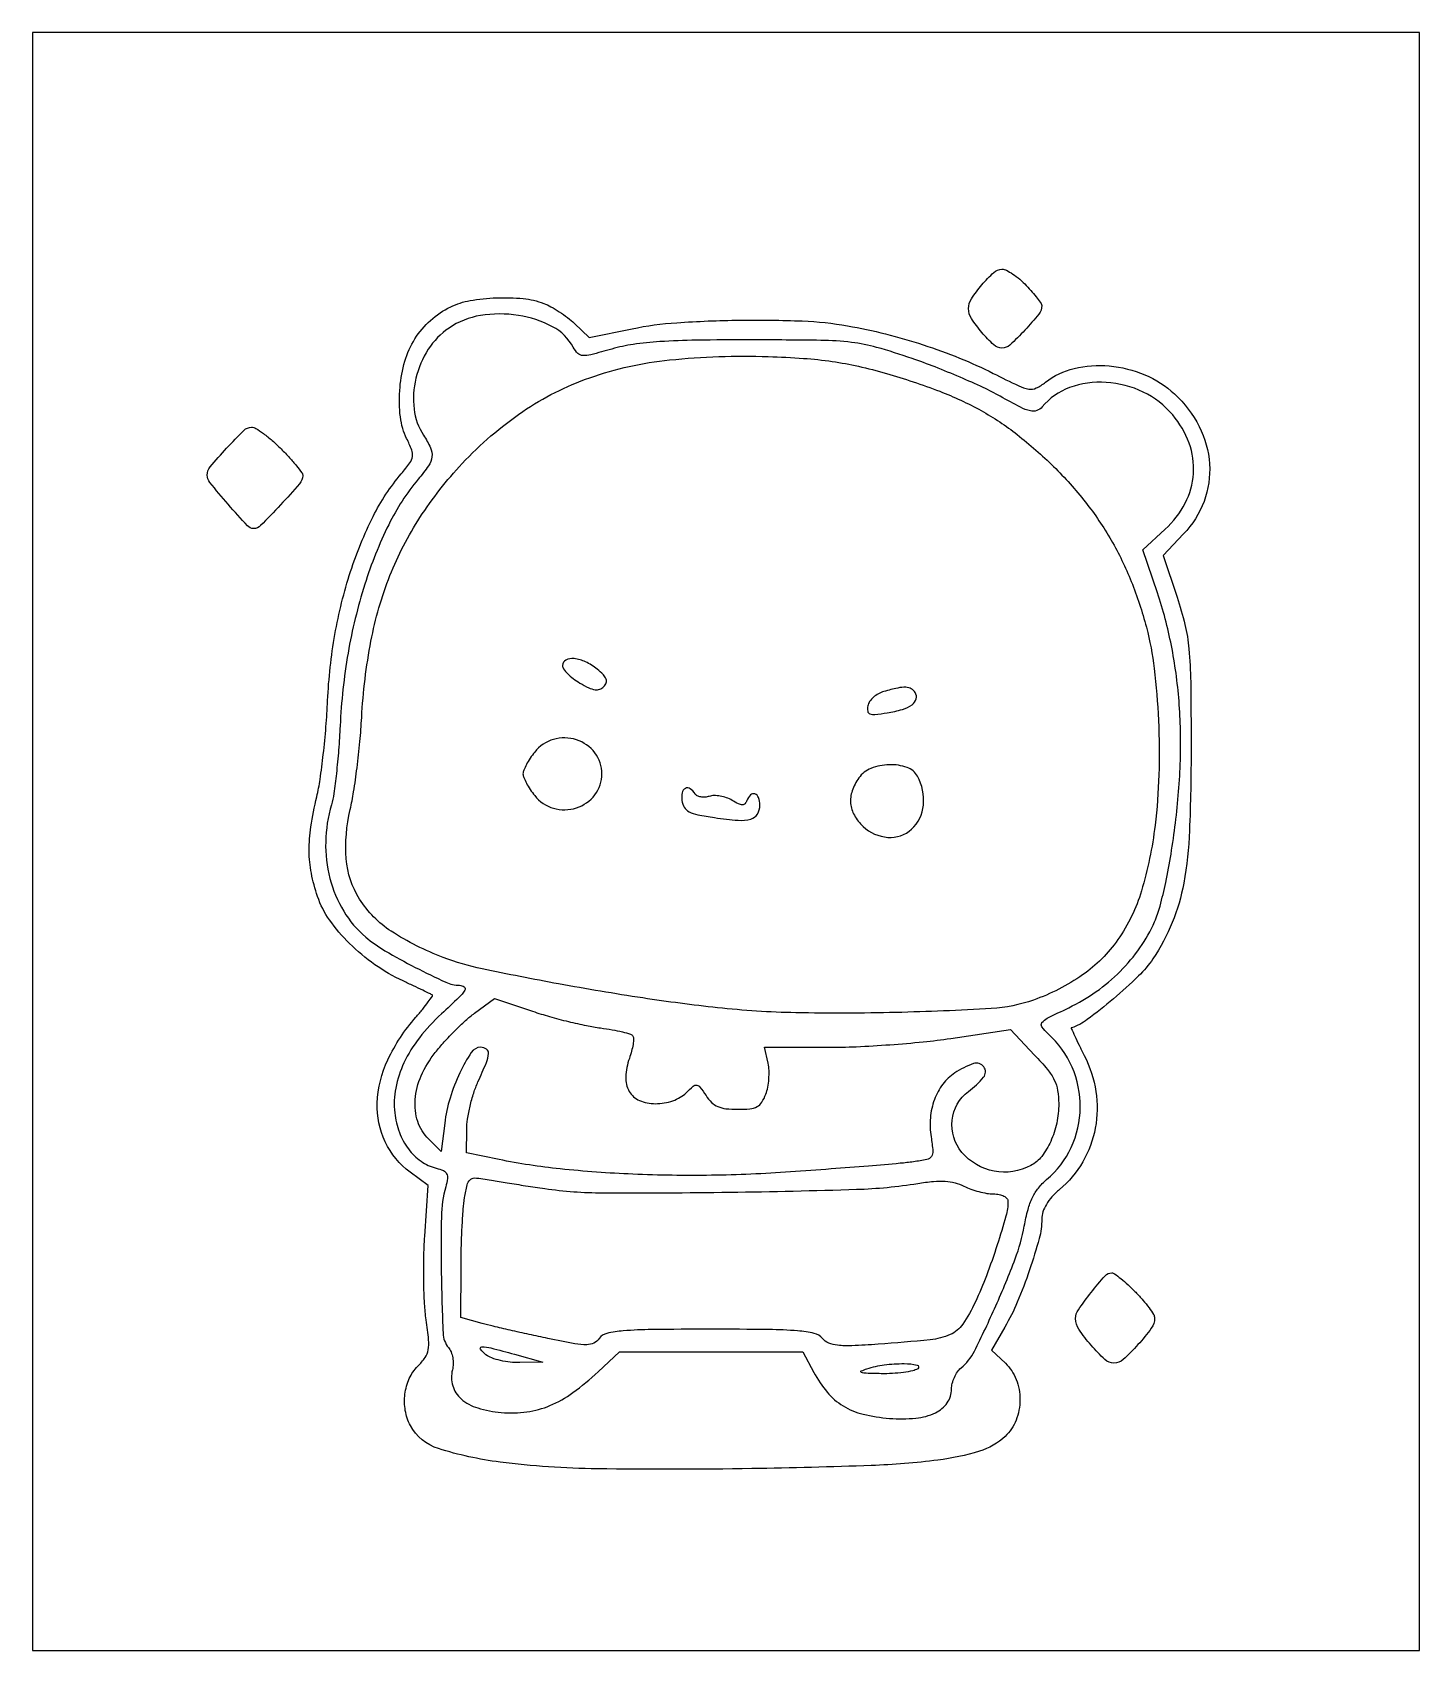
# Model space of a CAD drawing. Extents: x 0 to 246, y 0 to 287.
import ezdxf

# ---------------------------------------------------------------- set-up
doc = ezdxf.new("R2010")
doc.units = 0

msp = doc.modelspace()

# ---------------------------------------------------------------- linework, layer by layer
msp.add_lwpolyline([(0, 143.5), (0, 0), (123, 0), (246, 0), (246, 143.5), (246, 287), (123, 287), (0, 287)], close=True)
for points in [[(176.253247, 242.08981, -0.010254), (177.305457, 240.92817, -0.014364), (178.193141, 239.845537, -0.010619), (178.878336, 238.919102, -0.155121), (179, 238.536381, -0.171468), (178.468276, 237.031462, -0.018413), (176.003005, 234.198378, -0.01776), (173.336479, 231.54796, -0.188909), (171.938058, 231.000029, -0.188508), (170.492291, 231.565159, -0.030515), (168.362864, 233.785425, -0.032095), (166.509165, 236.278588, -0.144791), (166, 238, -0.144802), (166.509524, 239.722488, -0.032151), (168.363551, 242.215283, -0.030579), (170.493736, 244.434586, -0.188368), (171.941306, 245, -0.118634), (172.723726, 244.811707, -0.03035), (173.853579, 244.145132, -0.029181), (175.086748, 243.203701, -0.02598)], [(90.6849, 238.936382, -0.036053), (91.951787, 238.35026, -0.018746), (93.443892, 237.44999, -0.018541), (94.91401, 236.406111, -0.026813), (96.124094, 235.369916), (98.748189, 232.867068), (106.331936, 234.433534, -0.034277), (114.282236, 235.514727, -0.013264), (125.398445, 235.96086, -0.01328), (136.535124, 235.81638, -0.033794), (144.566341, 234.952996, -0.017941), (151.292918, 233.515536, -0.017296), (157.98287, 231.584584, -0.017553), (164.418339, 229.23044, -0.020109), (170.381435, 226.524442, 0.005367), (174.902992, 224.30964, 0.069224), (176.691175, 223.743693, 0.154502), (178.019335, 223.928543, 0.055469), (179.660873, 224.947882, -0.108841), (184.741692, 227.400248, -0.081105), (190.969463, 227.843203, -0.077745), (197.264062, 226.262546, -0.086089), (202.531281, 222.864401, -0.088509), (206.909773, 217.099121, -0.1023), (208.740826, 210.459261, -0.105927), (207.765329, 203.819733, -0.101279), (204.15177, 198.040822), (200.5, 194.203953), (202.983839, 186.851976, -0.023099), (204.38021, 181.98894, -0.035268), (205.091966, 177.658935, -0.020048), (205.398828, 171.799494, -0.002997), (205.472429, 160, -0.009957), (205.185857, 145.432183, -0.03492), (204.161793, 136.108172, -0.051796), (202.13618, 129.134917, -0.051619), (198.718964, 122.718232, -0.052394), (196.146906, 119.647089, -0.016329), (191.685179, 115.603618, -0.014614), (187.058497, 111.905002, -0.084206), (184.284278, 110.470783, 0.447273), (184.236563, 110.364081, 0.001695), (184.856231, 108.991441, 0.006462), (185.60424, 107.404074, 0.00384), (186.534278, 105.531467, -0.07865), (188.579539, 99.183055, -0.084573), (188.488104, 92.677027, -0.086282), (186.263077, 86.673684, -0.086267), (182.142298, 81.77319, 0.033944), (180.793847, 80.472508, 0.048889), (179.807216, 79.141442, 0.056421), (179.203647, 77.816459, 0.078843), (179, 76.533015, -0.066831), (178.539357, 73.102074, -0.015522), (176.827404, 67.527712, -0.016827), (174.650282, 61.790063, -0.03238), (172.463501, 57.387961), (170.077393, 53.275921), (172.538696, 50.963647, -0.112752), (174.458271, 48.1094, -0.092758), (175.126171, 44.490619, -0.092571), (174.440534, 40.868764, -0.111686), (172.506614, 38.006213, -0.115435), (167.935662, 35.362683, -0.041961), (160.567611, 33.787544, -0.022928), (148.75022, 32.829561, -0.004571), (127.575051, 32.281025, -0.007577), (100.16744, 32.237072, -0.02807), (82.927173, 33.440228, -0.044484), (72.004478, 35.822127, -0.196415), (67.033436, 39.937525, -0.081916), (66.133797, 42.581855, -0.072358), (66.075531, 45.494867, -0.073784), (66.843435, 48.250562, -0.09184), (68.347191, 50.4381, 0.043534), (69.638759, 51.976539, 0.108397), (70.201564, 53.324879, 0.070275), (70.272019, 55.123612, 0.0111), (69.835664, 58.642645, -0.022765), (69.547239, 61.51595, -0.009403), (69.40762, 65.423152, -0.00928), (69.414539, 69.625244, -0.011796), (69.58435, 73.5), (70.191753, 82.5), (67.003941, 84.847908, -0.124205), (62.580333, 90.220474, -0.120058), (61.162437, 97.119005, -0.102036), (63.040497, 104.805868, -0.069496), (68.00153, 112.348962, 0.008419), (69.225947, 113.791785, 0.014289), (70.194646, 115.044379, 0.008084), (70.929198, 116.087483, 0.42732), (70.883081, 116.303535, 0.026125), (70.595499, 116.460863, 0.000618), (69.212097, 117.124214, 0.00136), (67.587144, 117.895499, 0.000923), (65.73257, 118.765421, -0.044076), (60.746494, 121.652433, -0.041589), (56.238269, 125.419482, -0.04389), (52.684345, 129.605841, -0.072063), (50.573778, 133.737492, -0.034612), (49.470064, 137.899847, -0.045517), (49.08174, 141.808161, -0.040122), (49.390945, 146.08689, -0.019857), (50.431092, 151.436111, 0.021969), (51.015981, 154.513328, 0.007834), (51.588034, 158.949983, 0.007756), (52.064493, 163.843957, 0.009079), (52.359997, 168.5, -0.032198), (53.651514, 180.236898, -0.035024), (56.424792, 191.376727, -0.037688), (60.43122, 201.141432, -0.058771), (65.424142, 208.727479, 0.017639), (66.939906, 210.66355, 0.120123), (67.397762, 211.777859, 0.131432), (67.26965, 212.931368, 0.022695), (66.370723, 214.958686, -0.046481), (65.675347, 216.752354, -0.036802), (65.255087, 218.790185, -0.031494), (65.09612, 221.164991, -0.019022), (65.192492, 223.984423, -0.053634), (66.042836, 228.67409, -0.068479), (67.845281, 232.674924, -0.071674), (70.581264, 235.902635, -0.066776), (74.179627, 238.318244, -0.072186), (77.607672, 239.43047, -0.033057), (82.295079, 239.917463, -0.033067), (87.044085, 239.78124, -0.066714)], [(73.880196, 234.56456, 0.100887), (70.199286, 230.790138, 0.084918), (68.009028, 225.643189, 0.087331), (67.68903, 220.196481, 0.116651), (69.371267, 215.556128, -0.037981), (70.601581, 213.325912, -0.137712), (70.848465, 211.740551, -0.11997), (70.247087, 210.133182, -0.025679), (68.43508, 207.740477, 0.061135), (63.186841, 199.684127, 0.037086), (58.949932, 189.111049, 0.034169), (55.985992, 176.92995, 0.030604), (54.568589, 164, -0.007398), (54.299729, 159.723912, -0.007944), (53.909201, 155.558189, -0.007586), (53.463105, 151.994619, -0.036909), (53.032114, 150.006602, 0.066418), (52.011662, 143.460094, 0.068979), (52.76711, 136.962598, 0.07177), (55.207358, 131.138688, 0.082617), (59.107702, 126.554152, 0.042358), (62.529021, 124.130515, 0.014232), (67.894661, 121.176855, 0.010687), (73.315199, 118.535845, 0.108262), (75.75, 118.000789, -0.171343), (76.569155, 117.711004, -0.380741), (76.668816, 117.108006, -0.060557), (75.633778, 115.84046, -0.005089), (72.549753, 112.939096, 0.040626), (68.62655, 108.684329, 0.055784), (65.898395, 104.256649, 0.062566), (64.435169, 99.77823, 0.075912), (64.261843, 95.369294, 0.060791), (65.083949, 91.915362, 0.072078), (66.687808, 88.972607, 0.078284), (68.927572, 86.793688, 0.092633), (71.608254, 85.562186, -0.041553), (72.885615, 85.126139, -0.174693), (73.465072, 84.577688, -0.153767), (73.601842, 83.73999, -0.03019), (73.289489, 82.227579, 0.060474), (72.535753, 77.000926, 0.010026), (72.511609, 66.812442, 0.005873), (72.821676, 56.278883, 0.164261), (73.793059, 53.750372, -0.079532), (74.255708, 52.967364, -0.05083), (74.54167, 51.947488, -0.048785), (74.624316, 50.837272, -0.055737), (74.481528, 49.782425, 0.134308), (74.540881, 46.971811, 0.14269), (76.029288, 44.657843, 0.1059), (78.96614, 43.035398, 0.05279), (83.15935, 42.236692, 0.054067), (87.69658, 42.351463, 0.06622), (91.786149, 43.463787, 0.058019), (95.841238, 45.751897, 0.03055), (100.305651, 49.441893), (104.111301, 53), (120.379653, 53), (136.648005, 53), (138.574002, 49.354057, 0.053203), (140.958373, 45.810613, 0.081542), (143.760247, 43.404931, 0.076772), (147.312481, 41.930222, 0.042037), (151.979441, 41.195106, 0.040291), (156.671123, 41.234196, 0.088331), (160.125071, 42.171815, 0.130148), (162.222519, 43.938908, 0.154162), (163, 46.400608, -0.061204), (163.123139, 47.40281, -0.044355), (163.491289, 48.466631, -0.044933), (164.032055, 49.429722, -0.070664), (164.672474, 50.127555, 0.105287), (167.039565, 53.092049, 0.011121), (170.84642, 61.141293, 0.014368), (174.283805, 69.484761, 0.045653), (175.896303, 75.292622, -0.020347), (176.556209, 78.239963, -0.046768), (177.344372, 80.369857, -0.057285), (178.396777, 82.039794, -0.048666), (179.854471, 83.530999, 0.109766), (184.21534, 89.236196, 0.106209), (185.817116, 96.320857, 0.105484), (184.370372, 103.477582, 0.106884), (180.131812, 109.381999, -0.049379), (179.018901, 110.608466, -0.338287), (179.029745, 111.37278, -0.109753), (179.966114, 112.138658, -0.0048), (183.775402, 114.013375, 0.041597), (188.645067, 116.872418, 0.043106), (192.912069, 120.467896, 0.044099), (196.413388, 124.656171, 0.048178), (199.009037, 129.276207, 0.03934), (199.972102, 132.025342, 0.012599), (200.97272, 136.239582, 0.011748), (201.913148, 141.280771, 0.009265), (202.701059, 146.776207, 0.022853), (203.574082, 157.920636, 0.027705), (203.333912, 168.399328, 0.029243), (201.974987, 178.27241, 0.032166), (199.497359, 187.602603), (196.93206, 195.244498), (200.876371, 198.885866, 0.08606), (204.42022, 203.512746, 0.104411), (205.89496, 208.762641, 0.104763), (205.119819, 214.146895, 0.08716), (202.211975, 219.159929, 0.106432), (196.994771, 223.202543, 0.096779), (190.393553, 224.917683, 0.102106), (183.928231, 223.991651, 0.133867), (179.065795, 220.579278, -0.135554), (178.104201, 219.909193, -0.147647), (176.968576, 219.856954, -0.058271), (175.219011, 220.522734, -0.007284), (171.638628, 222.45367, 0.018107), (168.61898, 223.998802, 0.007918), (164.512597, 225.837096, 0.007824), (160.086473, 227.653519, 0.010364), (156, 229.159353, 0.013665), (149.712626, 231.138746, 0.040537), (145.281504, 232.021488, 0.025531), (139.798855, 232.375936, 0.002969), (127.5, 232.469025, 0.003975), (117.737035, 232.407332, 0.012842), (111.255545, 232.148253, 0.019142), (106.536619, 231.656123, 0.034516), (102.736293, 230.841353, -0.00603), (99.051135, 229.828819, -0.075291), (97.615219, 229.676352, -0.186191), (96.727641, 230.064954, -0.074777), (95.922471, 231.144864, 0.14975), (92.242497, 234.800708, 0.082915), (86.176259, 236.806733, 0.078826), (79.456047, 236.783815, 0.109462)], [(151.43378, 226.508368, -0.01972), (160.897409, 223.337789, -0.036333), (168.255458, 219.91553, -0.03934), (174.644012, 215.669277, -0.028164), (181.087491, 210, -0.031578), (186.741787, 203.678955, -0.035751), (191.30312, 196.942091, -0.035653), (194.868132, 189.607379, -0.031087), (197.545773, 181.5, -0.034647), (198.936137, 174.17477, -0.01861), (199.681599, 165.002086, -0.018166), (199.754665, 155.320989, -0.022788), (199.088035, 146.371233, -0.042612), (196.669459, 134.744271, -0.079595), (192.505401, 126.104557, -0.089299), (186.23368, 119.841592, -0.066755), (177.521175, 115.380118, -0.070609), (170.04526, 113.872728, -0.008404), (153.119263, 113.175453, -0.010887), (135.383315, 113.129513, -0.022257), (121.5, 114.014934, -0.01077), (108.231266, 115.746069, -0.007488), (93.326029, 118.247148, -0.006396), (79.737821, 120.9171, -0.038774), (72.855178, 122.928467, -0.053213), (63.653035, 127.581508, -0.109263), (58.009058, 133.302155, -0.122214), (55.671349, 140.40953, -0.076623), (56.360408, 149.180318, 0.019045), (56.970786, 152.299173, 0.007758), (57.572727, 156.581093, 0.007663), (58.078289, 161.208491, 0.009693), (58.396924, 165.5, -0.033161), (60.044389, 179.046231, -0.047406), (63.412008, 190.667181, -0.050079), (68.73013, 200.960678, -0.043596), (76.211667, 210.519572, -0.055168), (86.952302, 219.739253, -0.065773), (98.858131, 225.753572, -0.058777), (112.991193, 228.898999, -0.033521), (130.5, 229.504213, -0.009623), (136.769425, 229.179723, -0.017799), (141.839972, 228.637395, -0.01973), (146.491054, 227.783347, -0.015697)], [(44.117647, 213.117647, -0.010889), (45.601967, 211.567228, -0.015456), (46.847511, 210.120864, -0.011445), (47.803662, 208.881567, -0.172038), (47.958987, 208.367647, -0.16889), (47.394302, 206.961439, -0.008346), (44.004036, 203.19715, -0.007573), (40.469319, 199.51524, -0.200277), (39.234592, 199, -0.210674), (38.137477, 199.483739, -0.006331), (34.735829, 203.303359, -0.007105), (31.467133, 207.178511, -0.17333), (31, 208.485553, -0.17637), (31.526694, 209.932257, -0.012174), (34.448141, 213.245459, -0.011645), (37.533326, 216.425361, -0.193369), (38.867647, 216.981974, -0.143274), (39.616577, 216.773547, -0.019622), (40.973989, 215.854264, -0.02123), (42.53094, 214.602988, -0.016494)], [(94, 174.715608, 0.158991), (94.200485, 174.101052, 0.037906), (94.907743, 173.272288, 0.035226), (95.907262, 172.398928, 0.028546), (97.090188, 171.605796, 0.021003), (98.674734, 170.757433, 0.074898), (99.770715, 170.418351, 0.122792), (100.610676, 170.497398, 0.114539), (101.340188, 170.961171, 0.111302), (101.756805, 171.633513, 0.17722), (101.744933, 172.302438, 0.104065), (101.25055, 173.063776, 0.025606), (100.139216, 174.070983, 0.060057), (98.111601, 175.356692, 0.085338), (96.061538, 175.934852, 0.141464), (94.596122, 175.673567, 0.285738)], [(151.005251, 170.106475, 0.059477), (150.024625, 169.703154, 0.055089), (149.13848, 169.071755, 0.058974), (148.473427, 168.319329, 0.104319), (148.153551, 167.558809, 0.081884), (148.127732, 166.597397, 0.27802), (148.505536, 166.129145, 0.11606), (149.414933, 166.020902, 0.012065), (151.561993, 166.316347, 0.029381), (154.291283, 166.925582, 0.086709), (156.014519, 167.760873, 0.17171), (156.718343, 168.775748, 0.207876), (156.553851, 169.912868, 0.127175), (155.855691, 170.582078, 0.119656), (154.904289, 170.848521, 0.063004), (153.453177, 170.716158, 0.013646)], [(89.07258, 159.365141, 0.020634), (88.279229, 158.266124, 0.022951), (87.60882, 157.142877, 0.023085), (87.130016, 156.14158, 0.100305), (87, 155.5, 0.100305), (87.130016, 154.85842, 0.023085), (87.60882, 153.857123, 0.022951), (88.279229, 152.733876, 0.020634), (89.07258, 151.634859, 0.156842), (92.396261, 149.394372, 0.149948), (96.46971, 149.458325, 0.153042), (99.748157, 151.784536, 0.163936), (101, 155.5, 0.163936), (99.748157, 159.215464, 0.153042), (96.46971, 161.541675, 0.149948), (92.396261, 161.605628, 0.156842)], [(146.556704, 154.777494, 0.069328), (145.37786, 152.471521, 0.105892), (145.10288, 150.249863, 0.108116), (145.761957, 148.143495, 0.074629), (147.314451, 146.174314, 0.170422), (151.703413, 144.232253, 0.208828), (155.904163, 145.684035, 0.186581), (158.007941, 149.958283, 0.14599), (156.964816, 155.065741, 0.189853), (155.115388, 156.636689, 0.089388), (151.965199, 157.114777, 0.085396), (148.707518, 156.460972, 0.148922)], [(115.180449, 150.760346, 0.102194), (115.608853, 149.569764, 0.135918), (116.445387, 148.788053, 0.07164), (117.989251, 148.244853, 0.013242), (120.968353, 147.737148, 0.015568), (125.174905, 147.267506, 0.087989), (127.413294, 147.481866, 0.194335), (128.562997, 148.364768, 0.133797), (129, 149.968615, 0.083433), (128.777619, 151.292027, 0.231106), (128.126643, 151.940663, 0.289425), (127.343947, 151.754018, 0.106853), (126.713987, 150.75, -0.10642), (126.373661, 150.206563, -0.207197), (125.909239, 150.015308, -0.108765), (125.216469, 150.180911, -0.020731), (124.068106, 150.797536, 0.049823), (123.092098, 151.250682, 0.040416), (121.974752, 151.541133, 0.04191), (120.890263, 151.638739, 0.078491), (120.021609, 151.506858, -0.057494), (119.26502, 151.359413, -0.064314), (118.523787, 151.397132, -0.073605), (117.90902, 151.605126, -0.136854), (117.52514, 151.959323, 0.104718), (116.659999, 152.865472, 0.274757), (115.796954, 152.920426, 0.229615), (115.217767, 152.153298, 0.084453)], [(100.763215, 110.430447, -0.01233), (102.814014, 110.1201, -0.01745), (104.619836, 109.735683, -0.013636), (106.070181, 109.331301, -0.181463), (106.501239, 108.997995, -0.155719), (106.621838, 108.514863, -0.023857), (106.509623, 107.517523, -0.024733), (106.254467, 106.31572, -0.019195), (105.863025, 105.036919, 0.071923), (105.223518, 101.744179, 0.143353), (105.840269, 99.185559, 0.163319), (107.655396, 97.575126, 0.100823), (110.478561, 97, 0.041772), (112.055408, 97.131965, 0.04336), (113.568086, 97.524109, 0.046033), (114.898421, 98.137969, 0.065362), (115.930517, 98.930517, -0.017536), (117.200093, 100.114033, -0.217391), (117.817266, 100.296285, -0.200356), (118.387982, 99.956923, -0.014707), (119.45357, 98.430517, 0.055933), (120.443881, 97.234991, 0.089588), (121.543035, 96.501334, 0.074283), (122.97723, 96.117397, 0.028326), (125.047804, 96, 0.023341), (127.254705, 96.103077, 0.099374), (128.512986, 96.480544, 0.128942), (129.354435, 97.258189, 0.051294), (130.06605, 98.673724, 0.045042), (130.410647, 99.903061, 0.027866), (130.60164, 101.392261, 0.027838), (130.625982, 102.896838, 0.044208), (130.461844, 104.173724), (129.841089, 107), (141.042207, 107, 0.011207), (146.100415, 107.11339, 0.00682), (152.069768, 107.462796, 0.006833), (157.982258, 107.971168, 0.011993), (162.853611, 108.575476), (173.463896, 110.150952), (177.731948, 105.633685, -0.016774), (180.005581, 103.059569, -0.057673), (181.215336, 101.191685, -0.073969), (181.806801, 99.356879, -0.041066), (182, 97.00855, -0.052139), (181.640213, 93.56769, -0.053751), (180.576791, 90.312625, -0.058844), (178.984985, 87.661401, -0.105673), (177.055391, 86.029644, -0.171749), (170.529246, 85.035187, -0.172158), (164.838232, 88.369165, -0.203528), (163.088847, 94.058421, -0.210765), (166, 99.158121, 0.061775), (168.670019, 101.696001, 0.34361), (168.717039, 103.544433, 0.329329), (166.903631, 104.10142, 0.060513), (163.565945, 102.451252, 0.087586), (161.446974, 100.458275, 0.07192), (159.961669, 97.724583, 0.067355), (159.243185, 94.505728, 0.060993), (159.368426, 91.097455, -0.015781), (159.688583, 88.590175, -0.179999), (159.435777, 87.642679, -0.188305), (158.630181, 87.11301, -0.017549), (156.244427, 86.692973, -0.012917), (153.88495, 86.424385, -0.001325), (148.291637, 85.948582, -0.001652), (141.623033, 85.421287, -0.001319), (134.429232, 84.895458, -0.013951), (120.402728, 84.299998, -0.014299), (106.479608, 84.495896, -0.015124), (93.593617, 85.437074, -0.024587), (82.75, 87.101648), (77, 88.276105), (77.021962, 92.388052, -0.03686), (77.171526, 94.276663, -0.019787), (77.618521, 96.572632, -0.019601), (78.262549, 98.890235, -0.028942), (79.021962, 100.859204, 0.008859), (80.502986, 104.28303, 0.077546), (80.888155, 105.886374, 0.261972), (80.525464, 106.674188, 0.158026), (79.520324, 107, 0.252297), (77.832255, 106.090303, 0.034636), (75.801989, 102.486029, 0.037008), (74.058531, 97.987875, 0.043608), (73.112893, 93.521087), (72.5, 88.5), (70.25, 90.75, -0.118077), (68.340011, 93.862949, -0.098701), (67.880509, 97.722369, -0.085232), (68.951283, 101.945523, -0.062848), (71.452322, 106.081231, -0.016824), (73.030215, 107.942922, -0.011855), (74.921516, 109.931108, -0.011982), (76.823296, 111.748437, -0.024515), (78.4144, 113.060862), (81.924155, 115.677801), (88.712078, 113.386222, 0.012296), (91.695655, 112.46005, 0.00897), (95.052117, 111.572687, 0.009073), (98.266163, 110.845939, 0.019677)], [(90.863087, 81.951631, 0.035173), (101.139684, 81.190504, 0.004323), (123.670516, 81.303937, 0.004503), (146.162754, 81.814283, 0.032103), (157, 82.85649, -0.016368), (159.789517, 83.213596, -0.038414), (161.888773, 83.250969, -0.049499), (163.611138, 82.976716, -0.053383), (165.20034, 82.3722, 0.031692), (166.420416, 81.846567, 0.021947), (167.856418, 81.403084, 0.022204), (169.279477, 81.097907, 0.041737), (170.45034, 81, -0.047525), (171.445775, 80.905169, -0.071948), (172.26656, 80.620718, -0.094987), (172.808532, 80.194276, -0.180608), (173, 79.681501, -0.068391), (172.641698, 77.074232, -0.010069), (171.09845, 71.963858, -0.012141), (169.17718, 66.492392, -0.018273), (167.215443, 61.833175, -0.039943), (164.98227, 57.886324, -0.142422), (162.772141, 56.050636, -0.077993), (159.219662, 55.126494, -0.006939), (149.982994, 54.339939, -0.006821), (145.32301, 54.072017, -0.036874), (142.790601, 54.147822, -0.073404), (141.211883, 54.551245, -0.12092), (140.11055, 55.366796, 0.165271), (138.663538, 56.254943, 0.035242), (135.704091, 56.709651, 0.017884), (130.601359, 56.945743, 0.002618), (120.237798, 57, 0.002574), (109.85338, 56.946547, 0.018002), (104.790877, 56.71201, 0.035604), (101.879987, 56.261728, 0.18062), (100.531986, 55.374631, -0.118508), (99.556149, 54.546825, -0.117306), (98.306936, 54.248992, -0.045671), (96.207092, 54.440131, -0.00494), (91.421744, 55.370047, -0.003024), (88.11383, 56.067715, -0.002793), (84.72545, 56.823631, -0.002787), (81.714838, 57.530625, -0.009294), (79.75, 58.04242), (76, 59.094008), (76.011006, 67.797004, -0.006406), (76.061879, 71.41104, -0.006144), (76.205419, 75.073177, -0.006098), (76.4111, 78.299724, -0.021973), (76.657382, 80.345725, -0.016871), (77.105673, 82.586248, -0.135788), (77.605559, 83.498811, -0.205046), (78.402966, 83.83149, -0.046314), (79.896376, 83.678932, 0.008078), (81.395233, 83.408961, 0.001458), (84.191842, 82.960124, 0.001572), (87.470342, 82.454303, 0.001422)], [(195.648981, 63.549566, -0.014778), (196.932269, 62.147593, -0.019311), (198.015638, 60.788692, -0.017181), (198.821147, 59.611483, -0.142381), (199, 58.996137, -0.158135), (198.407596, 57.169876, -0.026419), (196.059026, 54.266615, -0.025321), (193.430673, 51.628935, -0.18624), (191.800891, 51.000029, -0.188517), (190.184455, 51.631905, -0.028654), (187.730882, 54.171346, -0.030148), (185.576615, 57.001429, -0.148669), (185, 58.89782, -0.151893), (185.48369, 60.453298, -0.016382), (187.747507, 63.521151, -0.014183), (190.211999, 66.465893, -0.214594), (191.398981, 66.999971, -0.157944), (191.914381, 66.833015, -0.013842), (193.018248, 65.986426, -0.017075), (194.299902, 64.871192, -0.012448)], [(85.5, 52.570128), (90.5, 51.178835), (86.44113, 51.089417, -0.03279), (84.744731, 51.16331, -0.029205), (83.004346, 51.457549, -0.030371), (81.469175, 51.909983, -0.075201), (80.44113, 52.468197, -0.071595), (79.473355, 53.44591, -0.608983), (79.682046, 53.870693, -0.067422), (81.326274, 53.681611, -0.005564)], [(157, 50, -0.090035), (156.109422, 49.629598, -0.019812), (154.471875, 49.340162, -0.019999), (152.524197, 49.153927, -0.018054), (150.5, 49.114993, -0.004399), (147.851117, 49.183003, -0.076592), (147.006101, 49.343197, -0.664682), (146.991686, 49.594468, -0.036244), (148, 50, -0.0458), (151.067502, 50.680796, -0.031726), (154.615868, 50.906175, -0.057932), (156.889064, 50.641906, -0.66104)]]:
    msp.add_lwpolyline(points, format="xyb", close=True)

doc.saveas('drawing.dxf')
